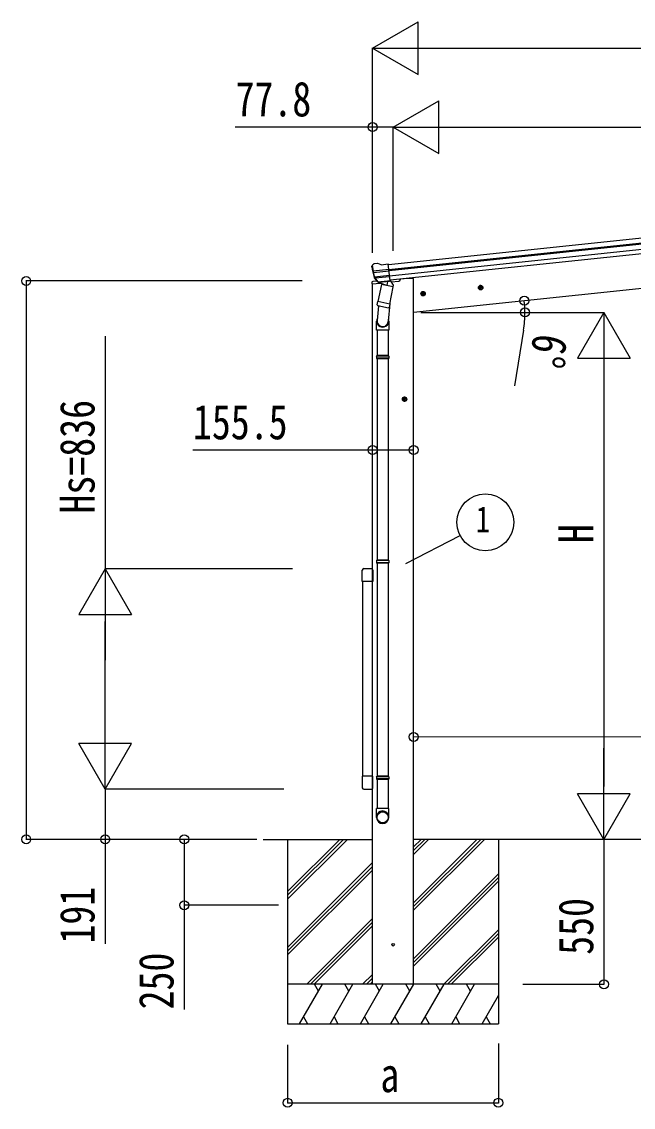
# Model space of a CAD drawing. Units: millimetres, scale not verified. Extents: x -16820 to 16820, y -11880 to 11880.
# Drawn here: x -14380 to -12058, y -5662 to -1542 of the extents above; entities that cross this region are included whole.
import ezdxf
from ezdxf.enums import TextEntityAlignment as Align

# ---------------------------------------------------------------- set-up
doc = ezdxf.new("R2010")
doc.units = ezdxf.units.MM
doc.header["$LTSCALE"] = 40
for name, color, linetype in [('0-4_YKK_13', 4, 'Continuous'), ('0-5_YKK_A1', 4, 'Continuous'), ('0-6_YKK_D', 6, 'Continuous')]:
    doc.layers.add(name, color=color, linetype=linetype)
doc.styles.add('ＭＳ ゴシック', font='')
doc.styles.get('ＭＳ ゴシック').set_extended_font_data('MS Gothic')

msp = doc.modelspace()

# ---------------------------------------------------------------- linework, layer by layer
at = {"layer": '0-4_YKK_13'}
for p, q in [((-13050.12, -2471.5), (-13050.2, -2469.63)), ((-13048.83, -2466.74), (-13049.53, -2467.6)), ((-13045.33, -2462.42), (-13048.83, -2466.74)), ((-13045.33, -2462.42), (-13045.33, -2462.41)), ((-13041.97, -2460.59), (-13041.97, -2460.59)), ((-13014.4, -2463.73), (-12987.88, -2460.94)), ((-12981.1, -2525.49), (-12987.88, -2460.94)), ((-12985.72, -2481.47), (-13045.46, -2487.75)), ((-13044.71, -2493.59), (-12985.11, -2487.32)), ((-13027.2, -2529.15), (-13040.9, -2513.39)), ((-13040.41, -2509.8), (-12983.38, -2503.81)), ((-13026.26, -2528.51), (-13039.31, -2512.57)), ((-13038.08, -2514.07), (-12982.91, -2508.27)), ((-13049.83, -2530.09), (-13050.73, -2536.92)), ((-13050.73, -2536.92), (-13017, -2533.38)), ((-13030.32, -2525.73), (-13047.17, -2527.5)), ((-13013.76, -2538.43), (-13027.12, -2604.09)), ((-13016.9, -2529.26), (-13024.59, -2530.06)), ((-13024.5, -2529.83), (-12981.12, -2525.27)), ((-13023.75, -2530.07), (-13022.18, -2529.9)), ((-13022.18, -2529.9), (-12984.64, -2525.96)), ((-13020.39, -2530.37), (-13020.54, -2531.1)), ((-13019.92, -2532.23), (-12995.17, -2541.98)), ((-13016.63, -2529.32), (-13016.9, -2529.26)), ((-12991.29, -2526.66), (-13016.63, -2529.32)), ((-12968.88, -2547.56), (-13013.76, -2538.43)), ((-13011.59, -2535.51), (-13012.24, -2538.74)), ((-12990.78, -2526.99), (-12993.7, -2541.34)), ((-12991.04, -2526.54), (-12991.29, -2526.66)), ((-12981.1, -2525.49), (-12991.04, -2526.54)), ((-12984.64, -2525.96), (-12983.08, -2525.79)), ((-12982.24, -2613.22), (-12968.88, -2547.56)), ((-12981.26, -2523.91), (-12980.34, -2524.1)), ((-12980.34, -2524.1), (-12969.13, -2541.02)), ((-12976.98, -2529.17), (-12947.71, -2526.1)), ((-12969.13, -2541.02), (-12970.4, -2547.25)), ((-12942.85, -2518.55), (-12943.28, -2521.78)), ((-13024.71, -2619.37), (-13030.27, -2675.1)), ((-13029.6, -2616.33), (-13027.11, -2604.09)), ((-13029.39, -2617.73), (-13029.39, -2617.73)), ((-13028.05, -2618.69), (-12987.09, -2627.03)), ((-12982.24, -2613.22), (-13027.12, -2604.09)), ((-12981.81, -2611.08), (-12988.46, -2678.82)), ((-12982.25, -2613.21), (-12984.79, -2625.69)), ((-13032.42, -2712.26), (-13032.42, -2677.9)), ((-12986.42, -2677.6), (-12986.42, -2712.26)), ((-12986.42, -2712.26), (-13032.42, -2712.26)), ((-13030.42, -2712.26), (-13030.42, -2809)), ((-12988.42, -2712.26), (-12988.42, -2809)), ((-13032.42, -2811), (-13031.42, -2809)), ((-12986.42, -2811), (-13032.42, -2811)), ((-12986.42, -2819), (-13032.42, -2819)), ((-12987.42, -2809), (-13031.42, -2809)), ((-12987.42, -2821), (-13031.42, -2821)), ((-13030.42, -2821), (-13030.42, -3584.88)), ((-12988.42, -2821), (-12988.42, -3584.88)), ((-12986.42, -2811), (-12987.42, -2809)), ((-12986.42, -2819), (-12987.42, -2821)), ((-12986.42, -2811), (-12986.42, -2819)), ((-13086.58, -3666.63), (-13086.58, -3622.93)), ((-13081.08, -3617.43), (-13052.08, -3617.43)), ((-13046.58, -3622.93), (-13046.58, -3666.63)), ((-13032.42, -3586.88), (-13031.42, -3584.88)), ((-12986.42, -3586.88), (-13032.42, -3586.88)), ((-12986.42, -3594.88), (-13032.42, -3594.88)), ((-12987.42, -3584.88), (-13031.42, -3584.88)), ((-12987.42, -3596.88), (-13031.42, -3596.88)), ((-13030.42, -3596.88), (-13030.42, -4405.38)), ((-12988.42, -3596.88), (-12988.42, -4405.38)), ((-12986.42, -3586.88), (-12987.42, -3584.88)), ((-12986.42, -3594.88), (-12987.42, -3596.88)), ((-12986.42, -3586.88), (-12986.42, -3594.88)), ((-13046.58, -3666.63), (-13086.58, -3666.63)), ((-13046.08, -3630.93), (-13046.58, -3630.93)), ((-13046.08, -3665.93), (-13046.58, -3665.93)), ((-13086.58, -4405.23), (-13086.58, -4448.93)), ((-13046.58, -4405.23), (-13086.58, -4405.23)), ((-13046.58, -4448.93), (-13046.58, -4405.23)), ((-13046.08, -4406.06), (-13046.58, -4406.06)), ((-13032.42, -4407.38), (-13031.42, -4405.38)), ((-12986.42, -4407.38), (-13032.42, -4407.38)), ((-12987.42, -4405.38), (-13031.42, -4405.38)), ((-12986.42, -4407.38), (-12987.42, -4405.38)), ((-12986.42, -4407.38), (-12986.42, -4415.38)), ((-13046.08, -4441.06), (-13046.58, -4441.06)), ((-12986.42, -4415.38), (-13032.42, -4415.38)), ((-12987.42, -4417.38), (-13031.42, -4417.38)), ((-13030.42, -4417.38), (-13030.42, -4527.38)), ((-12988.42, -4417.38), (-12988.42, -4527.38)), ((-12986.42, -4415.38), (-12987.42, -4417.38)), ((-13081.08, -4454.43), (-13052.08, -4454.43)), ((-13032.42, -4561.52), (-13032.42, -4527.38)), ((-12986.42, -4527.38), (-13032.42, -4527.38)), ((-12986.42, -4561.52), (-12986.42, -4527.38))]:
    msp.add_line(p, q, dxfattribs=at)
for points in [[(-13028.49, -2459.17), (-13028.49, -2459.17), (-13041.97, -2460.59)], [(-13014.4, -2463.73), (-13027.2, -2459.32), (-13027.2, -2459.32)], [(-13032.42, -2811), (-13032.42, -2819), (-13031.42, -2821)], [(-13032.42, -3586.88), (-13032.42, -3594.88), (-13031.42, -3596.88)], [(-13032.42, -4407.38), (-13032.42, -4415.38), (-13031.42, -4417.38)]]:
    msp.add_lwpolyline(points, dxfattribs=at)
msp.add_circle((-12969.83, -5044.88), 5, dxfattribs=at)
for centre, radius, start, end in [((-12849.22, -2450.39), 202, 186, 197.86084), ((-12856.29, -2452.44), 192.44, 185.42422, 190.5729), ((-13041.45, -2465.56), 5, 96.04426, 140.95574), ((-13028.17, -2462.16), 3, 71.02369, 95.97631), ((-13090.18, -2495.09), 45.32, 6.35482, 9.32878), ((-13047.49, -2493.95), 2.74, 7.56588, 12.97849), ((-13044.61, -2494.93), 1.35, 94.08073, 96.8395), ((-12849.22, -2450.39), 200.2, 192.46117, 197.79991), ((-13038.63, -2511.42), 3, 197.86084, 221), ((-13036.99, -2510.67), 3, 197.79991, 219.30889), ((-13046.85, -2530.48), 3, 96, 172.5), ((-13024.94, -2527.18), 2.99, 220.99261, 266.7283), ((-13023.8, -2529.57), 0.5, 240.73754, 276), ((-13020.88, -2530.27), 0.5, 348.5, 96), ((-13019.56, -2531.3), 1, 168.5, 248.5), ((-12994.69, -2541.06), 1.03, 242.53897, 344.46569), ((-12990.2, -2527.15), 0.604, 93.09842, 164.70595), ((-12983.13, -2525.3), 0.5, 276, 311.26246), ((-12948.23, -2521.12), 5, 276, 352.5), ((-13027.7, -2616.76), 1.95, 167.54017, 209.97766), ((-13027.65, -2616.73), 2, 209.90962, 258.5), ((-12986.69, -2625.07), 2, 258.5, 341.96843), ((-13002.42, -2677.9), 30, 177.45142, 180), ((-13081.08, -3622.93), 5.5, 90, 180), ((-13052.08, -3622.93), 5.5, 0, 90), ((-13081.08, -4448.93), 5.5, 180, 270), ((-13052.08, -4448.93), 5.5, 270, 0)]:
    msp.add_arc(centre, radius, start, end, dxfattribs=at)
for centre, major_axis, ratio, start_param, end_param in [((-13047.2, -2469.49), (1.9, 2.34), 0.995767, 1.5707963, 2.2972137), ((-13043.65, -2465.11), (-5.48, -2.51), 0.24881, 5.8190815, 5.8226003), ((-13047.99, -2470.65), (-0.38, 5.97), 0.020485, 4.7140547, 5.6117533), ((-12846.92, -2472.34), (-20.92, 199.05), 0.994373, 1.5554317, 1.5718064), ((-13027.24, -2527.1), (-1.71, 2.84), 0.040856, 4.1415604, 4.1696818), ((-13024.81, -2526.85), (-0.51, 2.96), 0.642905, 2.0792573, 3.037247), ((-13024.85, -2526.95), (-3.02, -2.79), 0.650902, 0.9542299, 1.0270405), ((-13024.9, -2527.07), (-1.1, -2.8), 0.997631, 0.3902369, 0.4789948), ((-13009.42, -2677.6), (23, 0), 0.996195, 2.621936, 6.6074797), ((-13009.42, -2677.6), (21, 0), 0.996195, 3.0215498, 6.2247991), ((-13009.42, -4559.78), (-23, 0), 0.996195, 3.1415927, 6.2831853), ((-13009.42, -4561.52), (-23, 0), 0.996195, 3.1415927, 6.2831853), ((-13009.42, -4561.52), (0, -23.43), 0.981806, 4.712389, 7.8539816)]:
    msp.add_ellipse(centre, major_axis=major_axis, ratio=ratio, start_param=start_param, end_param=end_param, dxfattribs=at)
msp.add_ellipse((-13009.42, -4561.52), major_axis=(21, 0), ratio=0.996195, dxfattribs=at)
at = {"layer": '0-5_YKK_A1'}
for p, q in [((-12987.67, -2462.93), (-10991.59, -2253.13)), ((-12985.69, -2481.82), (-10989.6, -2272.03)), ((-12985.26, -2486), (-10989.16, -2276.21)), ((-12983.16, -2505.86), (-10987.07, -2296.07)), ((-10985.31, -2312.8), (-12981.4, -2522.6)), ((-11029.38, -2449.16), (-12892.08, -2644.93)), ((-13047.58, -5194.88), (-13047.58, -2536.59)), ((-12892.08, -5194.88), (-12892.08, -2515.93)), ((-12627.12, -2549.72), (-12647.01, -2551.81)), ((-12637.85, -2543.3), (-12643.93, -2547.71)), ((-12643.93, -2547.71), (-12643.14, -2555.17)), ((-12636.02, -2560.71), (-12638.11, -2540.82)), ((-12631, -2546.35), (-12637.85, -2543.3)), ((-12845.92, -2572.71), (-12865.81, -2574.8)), ((-12856.65, -2566.29), (-12862.72, -2570.71)), ((-12862.72, -2570.71), (-12861.94, -2578.17)), ((-12861.94, -2578.17), (-12855.08, -2581.22)), ((-12854.82, -2583.7), (-12856.91, -2563.81)), ((-12849.79, -2569.35), (-12856.65, -2566.29)), ((-12643.14, -2555.17), (-12636.28, -2558.23)), ((-12926.08, -2984.48), (-12926.08, -2964.48)), ((-12916.08, -2974.48), (-12936.08, -2974.48)), ((-12926.08, -2966.98), (-12932.58, -2970.73)), ((-12932.58, -2970.73), (-12932.58, -2978.24)), ((-12932.58, -2978.24), (-12926.08, -2981.99)), ((-12919.58, -2970.73), (-12926.08, -2966.98)), ((-13085.58, -3666.63), (-13085.58, -4405.35)), ((-13047.58, -4405.23), (-13047.58, -3666.63)), ((-13462.71, -4644.93), (-13047.58, -4644.93)), ((-13370.08, -4644.88), (-13370.08, -5344.87)), ((-13370.08, -4871.51), (-13143.45, -4644.88)), ((-13370.08, -4857.36), (-13157.59, -4644.88)), ((-13370.08, -4843.22), (-13171.73, -4644.88)), ((-12892.08, -4701.87), (-12835.08, -4644.88)), ((-12892.08, -4687.73), (-12849.22, -4644.88)), ((-12892.08, -4673.59), (-12863.37, -4644.88)), ((-10496.64, -4644.93), (-12892.08, -4644.93)), ((-12892.08, -4914), (-12623.01, -4644.93)), ((-12892.08, -4899.86), (-12637.15, -4644.93)), ((-12892.08, -4885.72), (-12651.29, -4644.93)), ((-12570.08, -4644.88), (-12570.08, -5344.87)), ((-13370.08, -5055.35), (-13048.08, -4733.35)), ((-13370.08, -5069.49), (-13048.08, -4747.5)), ((-13370.08, -5083.64), (-13048.08, -4761.64)), ((-12892.08, -5097.85), (-12570.08, -4775.85)), ((-12892.08, -5111.99), (-12570.08, -4790)), ((-12892.08, -5126.14), (-12570.08, -4804.14)), ((-13297.47, -5194.88), (-13048.08, -4945.49)), ((-13283.33, -5194.88), (-13048.08, -4959.63)), ((-13269.19, -5194.88), (-13048.08, -4973.77)), ((-12776.97, -5194.88), (-12570.08, -4987.98)), ((-12762.83, -5194.88), (-12570.08, -5002.13)), ((-12748.69, -5194.88), (-12570.08, -5016.27)), ((-13085.34, -5194.88), (-13048.08, -5157.62)), ((-13071.2, -5194.88), (-13048.08, -5171.76)), ((-13057.05, -5194.88), (-13048.08, -5185.9)), ((-12570.08, -5194.88), (-13370.08, -5194.88)), ((-13324.5, -5344.88), (-13237.9, -5194.88)), ((-13252.9, -5220.86), (-13267.9, -5194.87)), ((-13209.03, -5344.87), (-13122.43, -5194.87)), ((-13137.43, -5220.86), (-13152.43, -5194.87)), ((-13093.56, -5344.87), (-13006.96, -5194.87)), ((-13021.96, -5220.86), (-13036.96, -5194.88)), ((-12978.09, -5344.87), (-12891.49, -5194.88)), ((-12906.49, -5220.86), (-12921.49, -5194.87)), ((-12862.62, -5344.87), (-12776.02, -5194.88)), ((-12791.02, -5220.86), (-12806.02, -5194.87)), ((-12747.15, -5344.87), (-12660.55, -5194.88)), ((-12675.55, -5220.86), (-12690.55, -5194.87)), ((-12631.68, -5344.87), (-12570.08, -5238.18)), ((-13370.08, -5344.87), (-12570.08, -5344.87)), ((-13309.5, -5318.9), (-13294.51, -5344.87)), ((-13194.03, -5318.89), (-13179.04, -5344.87)), ((-13078.56, -5318.9), (-13063.57, -5344.87)), ((-12963.09, -5318.89), (-12948.09, -5344.87)), ((-12847.62, -5318.9), (-12832.63, -5344.87)), ((-12732.15, -5318.9), (-12717.16, -5344.87)), ((-12616.68, -5318.9), (-12601.68, -5344.87))]:
    msp.add_line(p, q, dxfattribs=at)
for points in [[(-12892.08, -2515.93), (-12912.08, -2515.93), (-12942.93, -2519.18)], [(-12636.28, -2558.23), (-12630.21, -2553.81), (-12631, -2546.35)], [(-12855.08, -2581.22), (-12849.01, -2576.81), (-12849.79, -2569.35)], [(-12926.08, -2981.99), (-12919.58, -2978.24), (-12919.58, -2970.73)]]:
    msp.add_lwpolyline(points, dxfattribs=at)
for centre, radius in [((-12637.07, -2550.76), 8.5), ((-12637.07, -2550.76), 7.7), ((-12637.07, -2550.76), 6.5), ((-12855.86, -2573.76), 8.5), ((-12855.86, -2573.76), 7.7), ((-12855.86, -2573.76), 6.5), ((-12926.08, -2974.48), 8.5), ((-12926.08, -2974.48), 7.7), ((-12926.08, -2974.48), 6.5)]:
    msp.add_circle(centre, radius, dxfattribs=at)
at = {"layer": '0-6_YKK_D'}
for p, q in [((-13048.08, -1641.54), (-12874.87, -1541.54)), ((-12874.87, -1741.54), (-12874.87, -1541.54)), ((-13048.08, -2408.95), (-13048.08, -1640.54)), ((-13048.08, -1641.54), (-12874.87, -1741.54)), ((-13048.08, -1641.54), (-12701.67, -1641.54)), ((-12848.08, -1641.54), (-11129.7, -1641.54)), ((-12969.83, -1941.54), (-12796.62, -1841.54)), ((-12796.62, -2041.54), (-12796.62, -1841.54)), ((-13047.58, -2418.96), (-13047.58, -1940.54)), ((-12969.83, -2410.78), (-12969.83, -1940.54)), ((-12969.83, -2410.78), (-12969.83, -1940.54)), ((-12969.83, -1941.54), (-12796.62, -2041.54)), ((-12969.83, -1941.54), (-12623.42, -1941.54)), ((-12769.83, -1941.54), (-11129.7, -1941.54)), ((-13314.66, -2525.45), (-14363.71, -2525.45)), ((-14362.71, -2525.45), (-14362.71, -4644.93)), ((-12864.79, -2644.93), (-12168.17, -2644.93)), ((-12817.72, -2644.93), (-12468.17, -2644.93)), ((-12169.17, -2644.93), (-12269.17, -2818.14)), ((-12169.17, -2644.93), (-12069.17, -2818.14)), ((-12169.17, -2644.93), (-12169.17, -2991.34)), ((-12474.63, -2712.71), (-12508.8, -2923.16)), ((-14062.71, -2735.26), (-14062.71, -3617.93)), ((-12269.17, -2818.14), (-12069.17, -2818.14)), ((-12169.17, -2844.93), (-12169.17, -4444.93)), ((-13730.62, -3167.09), (-13047.58, -3167.09)), ((-13047.58, -3167.09), (-12892.08, -3167.09)), ((-12921.71, -3598.28), (-12715.63, -3491.31)), ((-14062.71, -3617.93), (-14162.71, -3791.14)), ((-13351.78, -3617.93), (-14063.71, -3617.93)), ((-14062.71, -3617.93), (-13962.71, -3791.14)), ((-14062.71, -3617.93), (-14062.71, -3964.34)), ((-14162.71, -3791.14), (-13962.71, -3791.14)), ((-14062.71, -4253.93), (-14062.71, -3817.93)), ((-14062.71, -4453.93), (-14062.71, -4107.52)), ((-14062.71, -4453.93), (-14162.71, -4280.73)), ((-13962.71, -4280.73), (-14162.71, -4280.73)), ((-14062.71, -4453.93), (-13962.71, -4280.73)), ((-10772.63, -4257.73), (-12891.79, -4256.13)), ((-12169.17, -4644.93), (-12169.17, -4298.52)), ((-13384.41, -4453.93), (-14063.71, -4453.93)), ((-13384.41, -4453.93), (-14063.71, -4453.93)), ((-12169.17, -4644.93), (-12269.17, -4471.73)), ((-12069.17, -4471.73), (-12269.17, -4471.73)), ((-12169.17, -4644.93), (-12069.17, -4471.73)), ((-13486.85, -4644.93), (-14363.71, -4644.93)), ((-13486.85, -4644.93), (-14063.71, -4644.93)), ((-13486.85, -4644.93), (-13763.71, -4644.93)), ((-12169.17, -4644.93), (-12169.17, -5194.93)), ((-13405.31, -4894.93), (-13763.71, -4894.93)), ((-12477.29, -5194.93), (-12168.17, -5194.93)), ((-13370.08, -5424.33), (-13370.08, -5645.87)), ((-12570.08, -5419.32), (-12570.08, -5645.87)), ((-13370.08, -5644.87), (-12570.08, -5644.87))]:
    msp.add_line(p, q, dxfattribs=at)
for points in [[(-12969.83, -1941.54), (-13047.58, -1941.54), (-13568.78, -1941.54)], [(-14062.71, -4453.93), (-14062.71, -4644.93), (-14062.71, -5041.33)], [(-13762.71, -4644.93), (-13762.71, -4894.93), (-13762.71, -5291.33)]]:
    msp.add_lwpolyline(points, dxfattribs=at)
for centre, radius in [((-13047.58, -1941.54), 17), ((-14362.71, -2525.45), 17), ((-12471.48, -2600.73), 17), ((-12469.17, -2644.93), 17), ((-13047.58, -3167.09), 17), ((-12892.08, -3167.09), 17), ((-12619.78, -3441.56), 108), ((-12891.79, -4256.13), 17), ((-14362.71, -4644.93), 17), ((-14062.71, -4644.93), 17), ((-13762.71, -4644.93), 17), ((-13762.71, -4894.93), 17), ((-12169.17, -5194.93), 17), ((-13370.08, -5644.87), 17), ((-12570.08, -5644.87), 17)]:
    msp.add_circle(centre, radius, dxfattribs=at)
for start, end in [(0, 6), (350.77751, 0)]:
    msp.add_arc((-12892.08, -2644.93), 422.91, start, end, dxfattribs=at)

# ---------------------------------------------------------------- texts
at = {"layer": '0-6_YKK_D', "style": 'ＭＳ ゴシック', "width": 0.8}
for s, height, p in [('77.8', 132, (-13567.78, -1940.54)), ('155.5', 132, (-13729.62, -3166.09)), ('1', 98.97, (-12655.78, -3509.06)), ('a', 132, (-13018.08, -5643.87))]:
    msp.add_text(s, height=height, dxfattribs=at).set_placement(p, align=Align.BOTTOM_LEFT)
for s, rotation, p in [('6°', 260.778, (-12473.81, -2713.86)), ('Hs=836', 90, (-14063.71, -3408.26)), ('H', 90, (-12170.17, -3520.47)), ('191', 90, (-14063.71, -5040.33)), ('550', 90, (-12170.17, -5083.13)), ('250', 90, (-13763.71, -5290.33))]:
    msp.add_text(s, height=132, rotation=rotation, dxfattribs=at).set_placement(p, align=Align.BOTTOM_LEFT)

doc.saveas('drawing.dxf')
